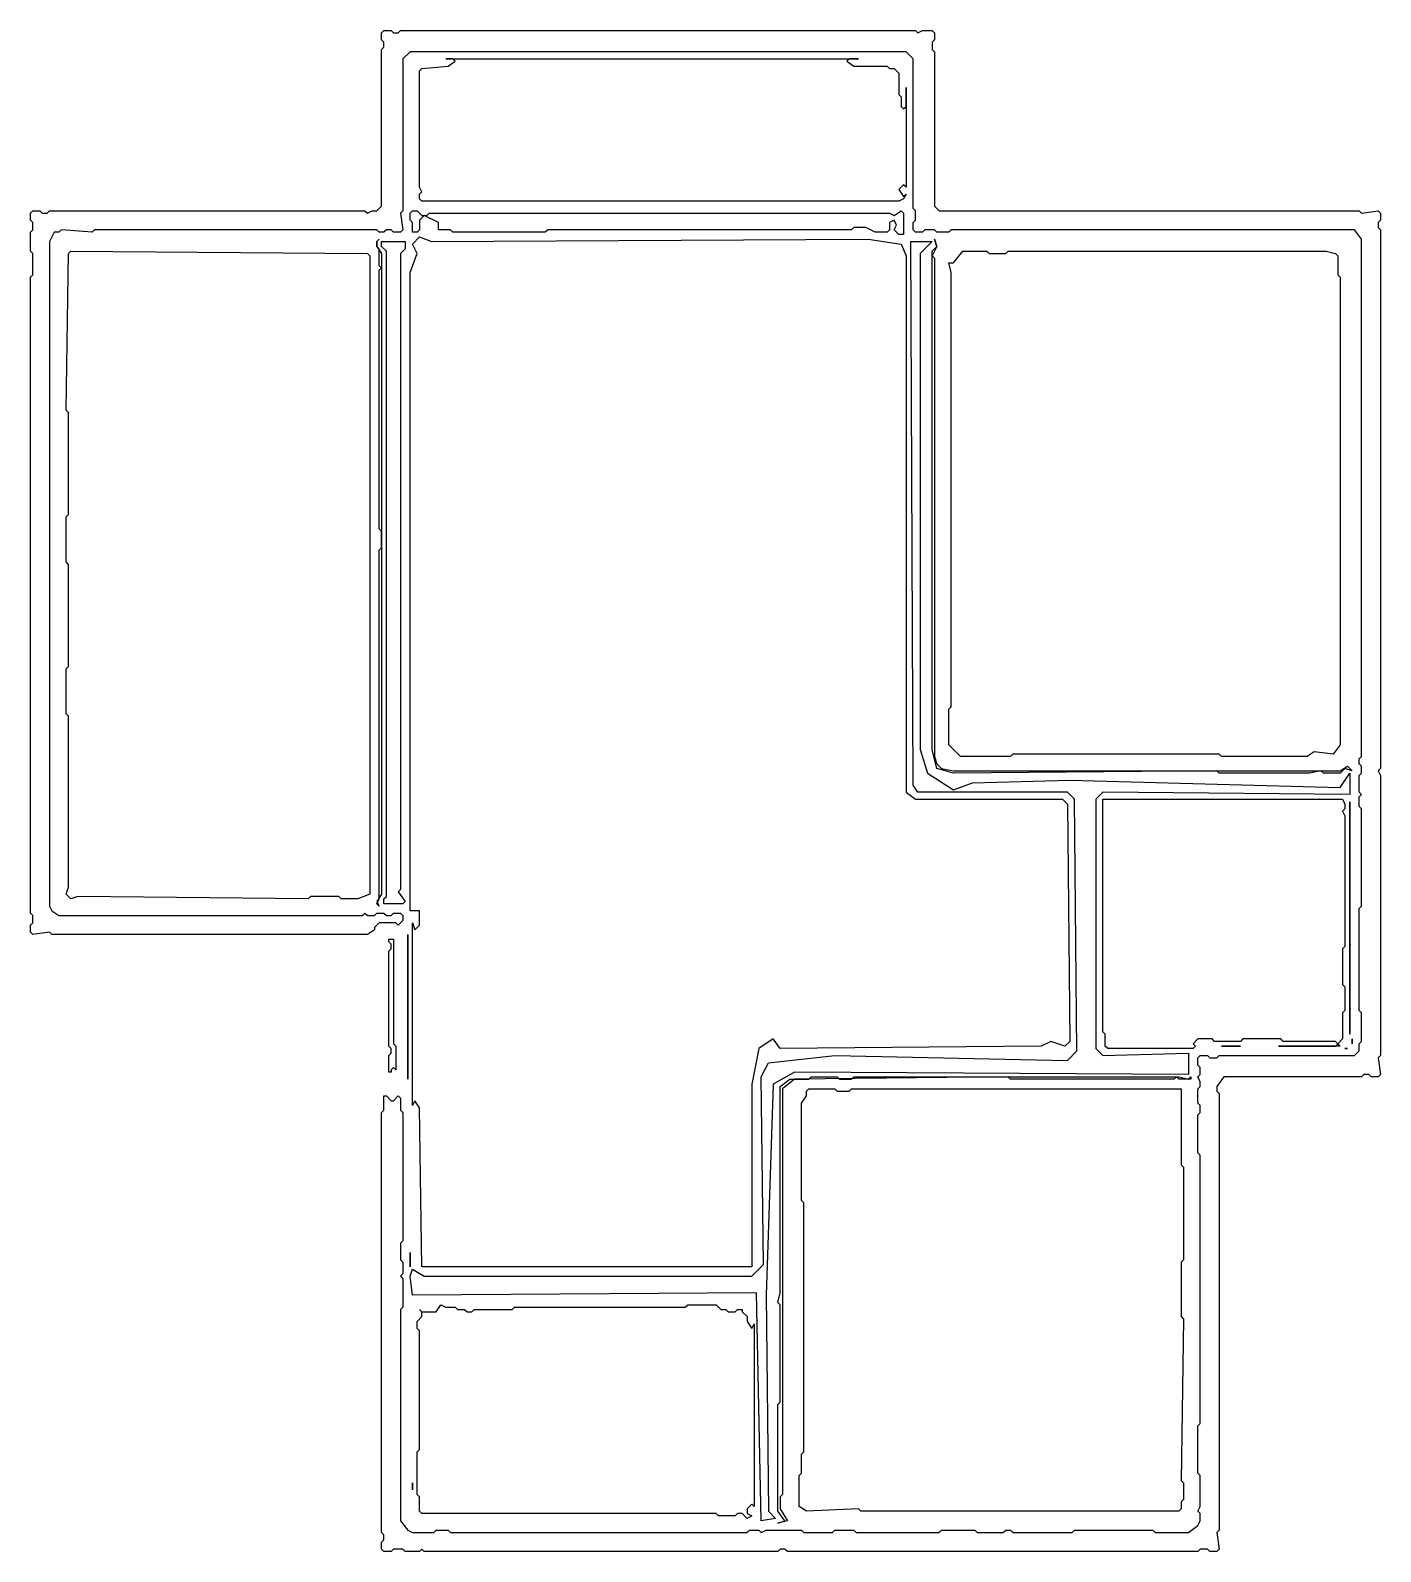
# Model space of a CAD drawing. Header units: metres. Extents: x 229 to 798, y 193 to 834.
import ezdxf

# ---------------------------------------------------------------- set-up
doc = ezdxf.new("R2010")
doc.units = ezdxf.units.M
for name, color, linetype in [('Balcony', 7, 'Continuous'), ('Bathroom', 5, 'Continuous'), ('Common_room', 2, 'Continuous'), ('Inner_walls', 9, 'Continuous'), ('Kitchen', 3, 'Continuous'), ('Living_room', 10, 'Continuous'), ('Main_gate', 1, 'Continuous'), ('Master_room', 6, 'Continuous')]:
    doc.layers.add(name, color=color, linetype=linetype)

msp = doc.modelspace()

# ---------------------------------------------------------------- linework, layer by layer
at = {"layer": 'Balcony'}
for points in [[(393, 763), (393, 765), (394, 766), (393, 768), (393, 817), (394, 818), (405, 819), (408, 821), (407, 822), (404, 822), (578, 822), (574, 822), (573, 821), (576, 819), (590, 819), (591, 818), (593, 818), (595, 816), (595, 807), (596, 806), (596, 802), (597, 801), (598, 802), (598, 810), (598, 768), (597, 769), (595, 767), (597, 764), (598, 765), (597, 763), (595, 762), (394, 762)], [(598, 815)]]:
    msp.add_lwpolyline(points, close=True, dxfattribs=at)
at = {"layer": 'Bathroom'}
for points in [[(683, 405), (682, 406), (682, 411), (681, 412), (681, 510), (782, 510), (783, 508), (783, 506), (782, 505), (783, 503), (783, 448), (782, 447), (782, 432), (783, 431), (783, 421), (782, 420), (782, 409), (780, 407), (781, 406), (755, 406), (779, 406), (780, 407), (779, 408), (757, 408), (756, 409), (740, 409), (739, 408), (728, 408), (727, 409), (721, 409), (719, 407), (720, 406), (719, 405)], [(785, 411), (785, 509)], [(786, 511)], [(731, 406), (739, 406)], [(783, 405), (784, 405)], [(786, 407), (786, 409)]]:
    msp.add_lwpolyline(points, close=True, dxfattribs=at)
at = {"layer": 'Common_room'}
for points in [[(246, 468), (244, 470), (245, 473), (245, 545), (244, 546), (244, 565), (245, 566), (245, 609), (244, 610), (244, 629), (245, 630), (245, 673), (244, 674), (245, 740), (246, 741), (371, 740), (372, 739), (372, 470), (367, 468), (360, 468), (359, 469), (347, 469), (346, 468), (249, 469)], [(553, 212), (553, 225), (554, 226), (554, 234), (555, 235), (555, 340), (554, 341), (554, 382), (556, 385), (556, 387), (557, 388), (568, 388), (569, 387), (574, 387), (575, 388), (714, 388), (714, 356), (715, 355), (715, 316), (714, 315), (714, 292), (715, 291), (714, 223), (715, 222), (715, 215), (714, 214), (714, 211), (713, 210), (579, 210), (578, 211), (556, 210)]]:
    msp.add_lwpolyline(points, close=True, dxfattribs=at)
at = {"layer": 'Inner_walls'}
for points in [[(597, 748), (595, 748), (593, 750), (594, 752), (593, 754), (591, 753), (591, 750), (590, 749), (585, 749), (581, 751), (576, 751), (575, 750), (447, 750), (446, 749), (407, 749), (406, 750), (401, 750), (401, 753), (395, 756), (393, 754), (393, 750), (392, 749), (390, 749), (390, 753), (389, 754), (389, 757), (390, 758), (392, 758), (394, 756), (396, 756), (397, 757), (591, 757), (593, 756), (596, 758), (597, 757)], [(378, 466), (378, 468), (379, 469), (379, 741), (377, 743), (377, 745), (387, 745), (387, 742), (385, 740), (385, 472), (384, 471), (387, 467), (386, 466)], [(537, 206), (535, 302), (390, 301), (389, 309), (390, 312), (395, 309), (533, 309), (538, 314), (537, 393), (540, 399), (568, 402), (666, 400), (670, 404), (669, 510), (666, 513), (603, 513), (601, 516), (600, 745), (609, 745), (604, 740), (604, 531), (607, 521), (618, 514), (626, 517), (667, 518), (781, 515), (785, 521), (785, 512), (681, 513), (678, 510), (678, 405), (681, 402), (717, 403), (717, 394), (551, 395), (542, 390), (539, 301), (540, 210), (543, 207)], [(784, 407)]]:
    msp.add_lwpolyline(points, close=True, dxfattribs=at)
at = {"layer": 'Kitchen'}
for points in [[(388, 392), (388, 453)], [(533, 208), (531, 207), (529, 209), (527, 209), (526, 208), (519, 208), (518, 209), (394, 209), (393, 210), (393, 216), (392, 217), (392, 235), (393, 236), (393, 286), (392, 287), (392, 290), (394, 292), (394, 294), (393, 295), (394, 294), (400, 294), (402, 297), (404, 296), (408, 296), (409, 295), (412, 295), (413, 294), (415, 294), (416, 295), (432, 295), (433, 296), (505, 296), (506, 297), (518, 297), (520, 295), (522, 295), (523, 294), (526, 294), (527, 295), (529, 295), (529, 294), (531, 292), (531, 290), (533, 287), (534, 289), (534, 212), (533, 213), (531, 211), (531, 209)], [(400, 298)], [(390, 219), (390, 222)], [(520, 206)]]:
    msp.add_lwpolyline(points, close=True, dxfattribs=at)
at = {"layer": 'Living_room'}
for points in [[(376, 465), (375, 466), (376, 468), (376, 615), (377, 616), (377, 623), (376, 624), (376, 733), (377, 734), (376, 735), (376, 742), (375, 743), (375, 745), (376, 746), (375, 745), (375, 743), (377, 740), (377, 470), (375, 467)], [(394, 313), (393, 380), (391, 383), (390, 381), (390, 458), (391, 455), (393, 457), (393, 463), (389, 463), (389, 732), (392, 740), (390, 744), (393, 747), (398, 745), (582, 746), (596, 744), (598, 739), (598, 513), (602, 510), (664, 510), (666, 508), (667, 408), (665, 406), (659, 408), (655, 406), (545, 405), (542, 409), (536, 405), (533, 390), (533, 313)], [(786, 522), (783, 523), (781, 521), (774, 521), (773, 522), (768, 521), (730, 521), (729, 522), (618, 521), (611, 523), (609, 531), (609, 741), (611, 743), (610, 746), (611, 743), (609, 739), (610, 738), (610, 528), (611, 525), (613, 523), (618, 522), (781, 522), (784, 524)], [(544, 205), (547, 206), (544, 210), (544, 255), (545, 256), (545, 297), (544, 298), (545, 302), (545, 389), (549, 392), (557, 392), (558, 393), (569, 393), (570, 392), (575, 392), (576, 393), (713, 393), (717, 392), (718, 393), (718, 392), (713, 392), (712, 393), (711, 392), (642, 392), (641, 393), (551, 392), (546, 388), (546, 217), (545, 216), (545, 211), (548, 206)], [(389, 313), (389, 319)]]:
    msp.add_lwpolyline(points, close=True, dxfattribs=at)
at = {"layer": 'Main_gate'}
msp.add_lwpolyline([(380, 395), (380, 402), (381, 403), (381, 405), (380, 406), (380, 446), (381, 447), (381, 449), (380, 450), (380, 451), (382, 451), (382, 407), (383, 406), (383, 396), (382, 397), (381, 396), (381, 395)], close=True, dxfattribs=at)
at = {"layer": 'Master_room'}
msp.add_lwpolyline([(621, 528), (616, 533), (616, 548), (617, 549), (617, 732), (616, 736), (618, 736), (622, 741), (632, 741), (633, 740), (640, 740), (641, 741), (775, 741), (779, 740), (780, 739), (780, 731), (781, 730), (781, 533), (778, 529), (770, 530), (767, 528), (731, 528), (730, 529), (643, 529), (642, 528)], close=True, dxfattribs=at)
at = {"layer": 'Walls'}
msp.add_lwpolyline([(378, 193), (377, 194), (377, 197), (378, 198), (378, 200), (377, 201), (377, 378), (378, 379), (378, 385), (379, 385), (381, 383), (382, 383), (384, 385), (385, 384), (385, 379), (386, 378), (386, 324), (385, 323), (385, 316), (386, 315), (386, 310), (385, 309), (386, 308), (386, 296), (385, 295), (385, 206), (388, 202), (390, 201), (399, 201), (400, 202), (405, 202), (406, 201), (531, 201), (532, 202), (536, 202), (537, 201), (539, 202), (554, 202), (555, 201), (567, 201), (568, 202), (576, 202), (577, 201), (612, 201), (613, 202), (627, 202), (628, 201), (639, 201), (640, 202), (642, 202), (643, 201), (668, 201), (669, 202), (702, 202), (703, 201), (717, 201), (721, 204), (722, 206), (722, 209), (721, 210), (722, 212), (722, 225), (721, 226), (721, 246), (722, 247), (722, 360), (721, 361), (721, 377), (722, 378), (722, 381), (721, 382), (721, 388), (722, 389), (722, 391), (721, 393), (722, 394), (722, 397), (721, 398), (721, 401), (722, 402), (725, 402), (726, 401), (729, 401), (730, 402), (787, 402), (789, 404), (789, 407), (790, 408), (790, 420), (789, 421), (789, 464), (790, 465), (790, 506), (789, 507), (789, 511), (790, 512), (789, 513), (789, 520), (790, 521), (790, 524), (789, 525), (789, 527), (790, 528), (790, 746), (787, 750), (617, 750), (616, 749), (611, 749), (610, 750), (606, 750), (605, 749), (602, 749), (601, 750), (601, 753), (602, 754), (602, 758), (601, 759), (601, 822), (598, 825), (389, 825), (386, 822), (386, 758), (385, 757), (386, 750), (385, 749), (382, 749), (381, 750), (379, 750), (378, 749), (376, 749), (375, 750), (256, 750), (255, 749), (242, 750), (241, 749), (239, 749), (237, 745), (237, 465), (238, 463), (241, 461), (369, 461), (370, 462), (371, 461), (374, 461), (375, 462), (378, 462), (379, 461), (381, 461), (382, 462), (385, 462), (386, 461), (386, 459), (384, 457), (383, 458), (376, 458), (374, 456), (374, 455), (371, 453), (238, 453), (237, 454), (230, 453), (229, 454), (229, 457), (230, 458), (230, 461), (229, 462), (229, 730), (230, 731), (230, 740), (229, 741), (229, 749), (230, 750), (230, 753), (229, 754), (229, 757), (230, 758), (233, 758), (234, 757), (236, 757), (237, 758), (370, 758), (371, 757), (373, 758), (375, 758), (377, 760), (377, 826), (378, 827), (378, 829), (377, 830), (377, 833), (378, 834), (381, 834), (382, 833), (384, 833), (385, 834), (602, 834), (603, 833), (605, 834), (609, 834), (610, 833), (610, 830), (609, 829), (609, 826), (610, 825), (610, 760), (612, 758), (789, 758), (790, 757), (797, 758), (798, 757), (798, 754), (797, 753), (797, 751), (798, 750), (798, 523), (797, 522), (798, 520), (798, 402), (797, 401), (798, 394), (797, 393), (794, 393), (793, 394), (791, 394), (790, 393), (732, 393), (729, 389), (729, 387), (730, 386), (730, 202), (729, 201), (730, 194), (729, 193), (726, 193), (725, 194), (722, 194), (721, 193), (548, 193), (547, 194), (545, 194), (544, 193), (395, 193), (394, 194), (393, 193), (387, 193), (386, 194), (382, 194), (381, 193)], close=True, dxfattribs=at)

doc.saveas('drawing.dxf')
